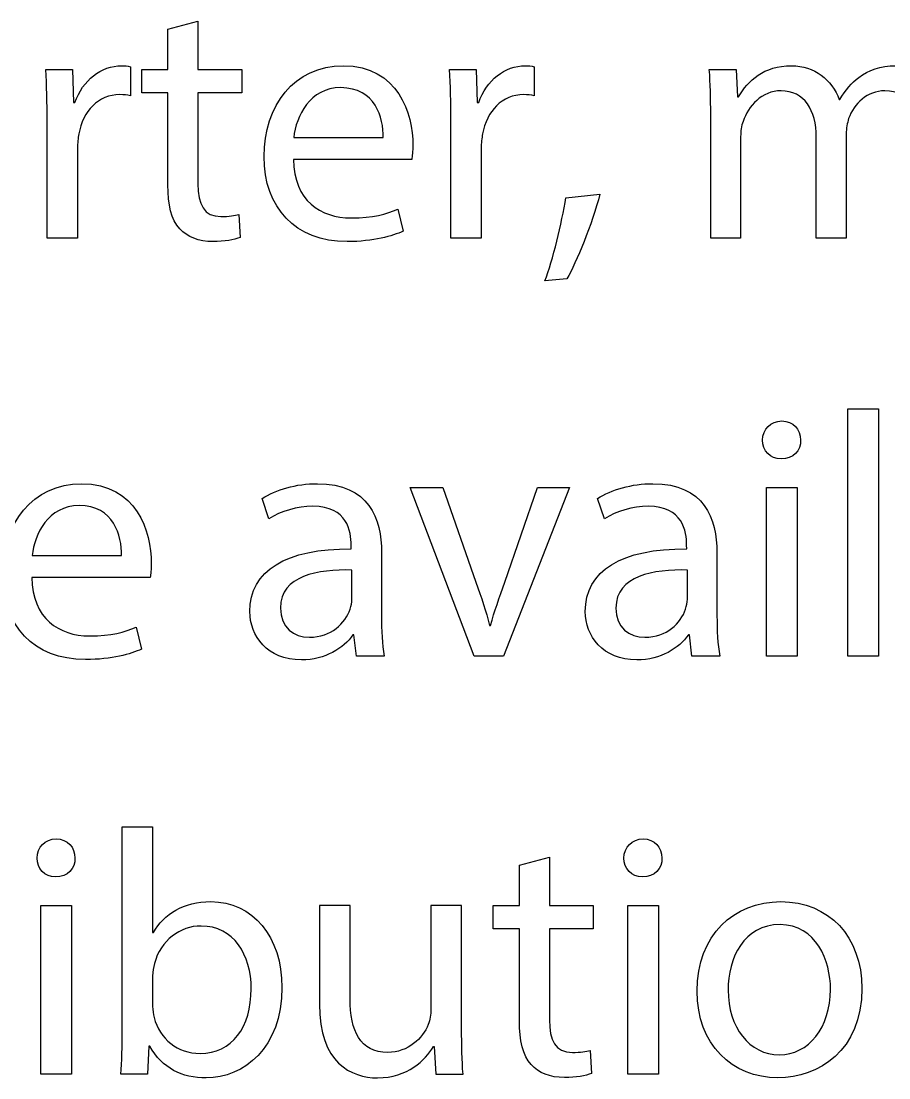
# Model space of a CAD drawing. Header units: millimetres. Extents: x -104 to 108, y -148 to 121.
# Drawn here: x -64.33 to -58.18, y -140.2 to -132.71 of the extents above; entities that cross this region are included whole.
import ezdxf

# ---------------------------------------------------------------- set-up
doc = ezdxf.new("R2010")
doc.units = ezdxf.units.MM
doc.header["$MEASUREMENT"] = 0
doc.layers.add('Capa 1', color=7, linetype='Continuous')

msp = doc.modelspace()

# ---------------------------------------------------------------- linework, layer by layer
at = {"layer": 'Capa 1', "color": 253}
for points, knots in [([(-63.2855, -132.7637), (-63.2855, -132.7637), (-63.2855, -133.0501), (-63.2855, -133.0501), (-63.2855, -133.0501), (-63.2855, -133.0501), (-63.4707, -133.0501), (-63.4707, -133.0501), (-63.4707, -133.0501), (-63.4707, -133.0501), (-63.4707, -133.2156), (-63.4707, -133.2156), (-63.4707, -133.2156), (-63.4707, -133.2156), (-63.2855, -133.2156), (-63.2855, -133.2156), (-63.2855, -133.2156), (-63.2855, -133.2156), (-63.2855, -133.8675), (-63.2855, -133.8675), (-63.2855, -133.8675), (-63.2855, -134.0083), (-63.2633, -134.1145), (-63.2015, -134.1787), (-63.2015, -134.1787), (-63.1497, -134.2379), (-63.0682, -134.27), (-62.9669, -134.27), (-62.9669, -134.27), (-62.883, -134.27), (-62.8163, -134.2577), (-62.7743, -134.2404), (-62.7743, -134.2404), (-62.7743, -134.2404), (-62.7842, -134.0774), (-62.7842, -134.0774), (-62.7842, -134.0774), (-62.8113, -134.0848), (-62.8533, -134.0922), (-62.9101, -134.0922), (-62.9101, -134.0922), (-63.0311, -134.0922), (-63.0731, -134.0083), (-63.0731, -133.8601), (-63.0731, -133.8601), (-63.0731, -133.8601), (-63.0731, -133.2156), (-63.0731, -133.2156), (-63.0731, -133.2156), (-63.0731, -133.2156), (-62.762, -133.2156), (-62.762, -133.2156), (-62.762, -133.2156), (-62.762, -133.2156), (-62.762, -133.0501), (-62.762, -133.0501), (-62.762, -133.0501), (-62.762, -133.0501), (-63.0731, -133.0501), (-63.0731, -133.0501), (-63.0731, -133.0501), (-63.0731, -133.0501), (-63.0731, -132.7069), (-63.0731, -132.7069), (-63.0731, -132.7069), (-63.0731, -132.7069), (-63.2855, -132.7637), (-63.2855, -132.7637)], [0, 0, 0, 0, 0.055556, 0.055556, 0.055556, 0.055556, 0.111111, 0.111111, 0.111111, 0.111111, 0.166667, 0.166667, 0.166667, 0.166667, 0.222222, 0.222222, 0.222222, 0.222222, 0.277778, 0.277778, 0.277778, 0.277778, 0.333333, 0.333333, 0.333333, 0.333333, 0.388889, 0.388889, 0.388889, 0.388889, 0.444444, 0.444444, 0.444444, 0.444444, 0.5, 0.5, 0.5, 0.5, 0.555556, 0.555556, 0.555556, 0.555556, 0.611111, 0.611111, 0.611111, 0.611111, 0.666667, 0.666667, 0.666667, 0.666667, 0.722222, 0.722222, 0.722222, 0.722222, 0.777778, 0.777778, 0.777778, 0.777778, 0.833333, 0.833333, 0.833333, 0.833333, 0.888889, 0.888889, 0.888889, 0.888889, 1, 1, 1, 1]), ([(-64.1422, -134.2454), (-64.1422, -134.2454), (-63.9274, -134.2454), (-63.9274, -134.2454), (-63.9274, -134.2454), (-63.9274, -134.2454), (-63.9274, -133.6082), (-63.9274, -133.6082), (-63.9274, -133.6082), (-63.9274, -133.5712), (-63.9224, -133.5366), (-63.9175, -133.507), (-63.9175, -133.507), (-63.8879, -133.344), (-63.7792, -133.2279), (-63.6261, -133.2279), (-63.6261, -133.2279), (-63.5965, -133.2279), (-63.5743, -133.2304), (-63.552, -133.2354), (-63.552, -133.2354), (-63.552, -133.2354), (-63.552, -133.0304), (-63.552, -133.0304), (-63.552, -133.0304), (-63.5718, -133.0254), (-63.5891, -133.023), (-63.6138, -133.023), (-63.6138, -133.023), (-63.7595, -133.023), (-63.8903, -133.1242), (-63.9447, -133.2847), (-63.9447, -133.2847), (-63.9447, -133.2847), (-63.9545, -133.2847), (-63.9545, -133.2847), (-63.9545, -133.2847), (-63.9545, -133.2847), (-63.9619, -133.0501), (-63.9619, -133.0501), (-63.9619, -133.0501), (-63.9619, -133.0501), (-64.1521, -133.0501), (-64.1521, -133.0501), (-64.1521, -133.0501), (-64.1447, -133.1613), (-64.1422, -133.2823), (-64.1422, -133.423), (-64.1422, -133.423), (-64.1422, -133.423), (-64.1422, -134.2454), (-64.1422, -134.2454)], [0, 0, 0, 0, 0.071429, 0.071429, 0.071429, 0.071429, 0.142857, 0.142857, 0.142857, 0.142857, 0.214286, 0.214286, 0.214286, 0.214286, 0.285714, 0.285714, 0.285714, 0.285714, 0.357143, 0.357143, 0.357143, 0.357143, 0.428571, 0.428571, 0.428571, 0.428571, 0.5, 0.5, 0.5, 0.5, 0.571429, 0.571429, 0.571429, 0.571429, 0.642857, 0.642857, 0.642857, 0.642857, 0.714286, 0.714286, 0.714286, 0.714286, 0.785714, 0.785714, 0.785714, 0.785714, 0.857143, 0.857143, 0.857143, 0.857143, 1, 1, 1, 1]), ([(-61.5567, -133.6872), (-61.5542, -133.665), (-61.5493, -133.6305), (-61.5493, -133.586), (-61.5493, -133.586), (-61.5493, -133.3662), (-61.653, -133.023), (-62.0432, -133.023), (-62.0432, -133.023), (-62.3914, -133.023), (-62.6038, -133.307), (-62.6038, -133.6675), (-62.6038, -133.6675), (-62.6038, -134.028), (-62.384, -134.27), (-62.016, -134.27), (-62.016, -134.27), (-61.8259, -134.27), (-61.695, -134.2305), (-61.6185, -134.196), (-61.6185, -134.196), (-61.6185, -134.196), (-61.6555, -134.0404), (-61.6555, -134.0404), (-61.6555, -134.0404), (-61.737, -134.075), (-61.8308, -134.1021), (-61.9864, -134.1021), (-61.9864, -134.1021), (-62.2037, -134.1021), (-62.3914, -133.9811), (-62.3963, -133.6873), (-62.3963, -133.6873), (-62.3963, -133.6873), (-61.5567, -133.6872), (-61.5567, -133.6872)], [0, 0, 0, 0, 0.1, 0.1, 0.1, 0.1, 0.2, 0.2, 0.2, 0.2, 0.3, 0.3, 0.3, 0.3, 0.4, 0.4, 0.4, 0.4, 0.5, 0.5, 0.5, 0.5, 0.6, 0.6, 0.6, 0.6, 0.7, 0.7, 0.7, 0.7, 0.8, 0.8, 0.8, 0.8, 1, 1, 1, 1]), ([(-61.2802, -134.2454), (-61.2802, -134.2454), (-61.0654, -134.2454), (-61.0654, -134.2454), (-61.0654, -134.2454), (-61.0654, -134.2454), (-61.0654, -133.6082), (-61.0654, -133.6082), (-61.0654, -133.6082), (-61.0654, -133.5712), (-61.0604, -133.5366), (-61.0555, -133.507), (-61.0555, -133.507), (-61.0259, -133.344), (-60.9172, -133.2279), (-60.7641, -133.2279), (-60.7641, -133.2279), (-60.7345, -133.2279), (-60.7122, -133.2304), (-60.69, -133.2354), (-60.69, -133.2354), (-60.69, -133.2354), (-60.69, -133.0304), (-60.69, -133.0304), (-60.69, -133.0304), (-60.7098, -133.0254), (-60.7271, -133.023), (-60.7518, -133.023), (-60.7518, -133.023), (-60.8974, -133.023), (-61.0283, -133.1242), (-61.0827, -133.2847), (-61.0827, -133.2847), (-61.0827, -133.2847), (-61.0925, -133.2847), (-61.0925, -133.2847), (-61.0925, -133.2847), (-61.0925, -133.2847), (-61.0999, -133.0501), (-61.0999, -133.0501), (-61.0999, -133.0501), (-61.0999, -133.0501), (-61.2901, -133.0501), (-61.2901, -133.0501), (-61.2901, -133.0501), (-61.2827, -133.1613), (-61.2802, -133.2823), (-61.2802, -133.423), (-61.2802, -133.423), (-61.2802, -133.423), (-61.2802, -134.2454), (-61.2802, -134.2454)], [0, 0, 0, 0, 0.071429, 0.071429, 0.071429, 0.071429, 0.142857, 0.142857, 0.142857, 0.142857, 0.214286, 0.214286, 0.214286, 0.214286, 0.285714, 0.285714, 0.285714, 0.285714, 0.357143, 0.357143, 0.357143, 0.357143, 0.428571, 0.428571, 0.428571, 0.428571, 0.5, 0.5, 0.5, 0.5, 0.571429, 0.571429, 0.571429, 0.571429, 0.642857, 0.642857, 0.642857, 0.642857, 0.714286, 0.714286, 0.714286, 0.714286, 0.785714, 0.785714, 0.785714, 0.785714, 0.857143, 0.857143, 0.857143, 0.857143, 1, 1, 1, 1]), ([(-59.4381, -134.2454), (-59.4381, -134.2454), (-59.2257, -134.2454), (-59.2257, -134.2454), (-59.2257, -134.2454), (-59.2257, -134.2454), (-59.2257, -133.5243), (-59.2257, -133.5243), (-59.2257, -133.5243), (-59.2257, -133.4872), (-59.2208, -133.4502), (-59.2084, -133.4181), (-59.2084, -133.4181), (-59.1738, -133.3094), (-59.0751, -133.2008), (-58.9392, -133.2008), (-58.9392, -133.2008), (-58.7738, -133.2008), (-58.6898, -133.3391), (-58.6898, -133.5292), (-58.6898, -133.5292), (-58.6898, -133.5292), (-58.6898, -134.2454), (-58.6898, -134.2454), (-58.6898, -134.2454), (-58.6898, -134.2454), (-58.4774, -134.2454), (-58.4774, -134.2454), (-58.4774, -134.2454), (-58.4774, -134.2454), (-58.4774, -133.507), (-58.4774, -133.507), (-58.4774, -133.507), (-58.4774, -133.4675), (-58.47, -133.428), (-58.4602, -133.3983), (-58.4602, -133.3983), (-58.4231, -133.2921), (-58.3268, -133.2008), (-58.2033, -133.2008), (-58.2033, -133.2008), (-58.028, -133.2008), (-57.9441, -133.3391), (-57.9441, -133.5687), (-57.9441, -133.5687), (-57.9441, -133.5687), (-57.944, -134.2454), (-57.944, -134.2454), (-57.944, -134.2454), (-57.944, -134.2454), (-57.7317, -134.2454), (-57.7317, -134.2454), (-57.7317, -134.2454), (-57.7317, -134.2454), (-57.7317, -133.5416), (-57.7317, -133.5416), (-57.7317, -133.5416), (-57.7317, -133.1267), (-57.9663, -133.023), (-58.1243, -133.023), (-58.1243, -133.023), (-58.2379, -133.023), (-58.3169, -133.0526), (-58.3886, -133.1069), (-58.3886, -133.1069), (-58.4379, -133.144), (-58.4849, -133.1958), (-58.5219, -133.2625), (-58.5219, -133.2625), (-58.5219, -133.2625), (-58.5268, -133.2625), (-58.5268, -133.2625), (-58.5268, -133.2625), (-58.5787, -133.1217), (-58.7022, -133.023), (-58.8652, -133.023), (-58.8652, -133.023), (-59.0627, -133.023), (-59.1738, -133.1292), (-59.2405, -133.2428), (-59.2405, -133.2428), (-59.2405, -133.2428), (-59.2479, -133.2427), (-59.2479, -133.2427), (-59.2479, -133.2427), (-59.2479, -133.2427), (-59.2578, -133.0501), (-59.2578, -133.0501), (-59.2578, -133.0501), (-59.2578, -133.0501), (-59.4479, -133.0501), (-59.4479, -133.0501), (-59.4479, -133.0501), (-59.4405, -133.1489), (-59.4381, -133.2502), (-59.4381, -133.3736), (-59.4381, -133.3736), (-59.4381, -133.3736), (-59.4381, -134.2454), (-59.4381, -134.2454)], [0, 0, 0, 0, 0.038462, 0.038462, 0.038462, 0.038462, 0.076923, 0.076923, 0.076923, 0.076923, 0.115385, 0.115385, 0.115385, 0.115385, 0.153846, 0.153846, 0.153846, 0.153846, 0.192308, 0.192308, 0.192308, 0.192308, 0.230769, 0.230769, 0.230769, 0.230769, 0.269231, 0.269231, 0.269231, 0.269231, 0.307692, 0.307692, 0.307692, 0.307692, 0.346154, 0.346154, 0.346154, 0.346154, 0.384615, 0.384615, 0.384615, 0.384615, 0.423077, 0.423077, 0.423077, 0.423077, 0.461538, 0.461538, 0.461538, 0.461538, 0.5, 0.5, 0.5, 0.5, 0.538462, 0.538462, 0.538462, 0.538462, 0.576923, 0.576923, 0.576923, 0.576923, 0.615385, 0.615385, 0.615385, 0.615385, 0.653846, 0.653846, 0.653846, 0.653846, 0.692308, 0.692308, 0.692308, 0.692308, 0.730769, 0.730769, 0.730769, 0.730769, 0.769231, 0.769231, 0.769231, 0.769231, 0.807692, 0.807692, 0.807692, 0.807692, 0.846154, 0.846154, 0.846154, 0.846154, 0.884615, 0.884615, 0.884615, 0.884615, 0.923077, 0.923077, 0.923077, 0.923077, 1, 1, 1, 1]), ([(-62.3939, -133.5317), (-62.3766, -133.381), (-62.2803, -133.1786), (-62.0605, -133.1786), (-62.0605, -133.1786), (-61.816, -133.1786), (-61.7568, -133.3934), (-61.7592, -133.5317), (-61.7592, -133.5317), (-61.7592, -133.5317), (-62.3939, -133.5317), (-62.3939, -133.5317)], [0, 0, 0, 0, 0.25, 0.25, 0.25, 0.25, 0.5, 0.5, 0.5, 0.5, 1, 1, 1, 1]), ([(-60.4579, -134.5343), (-60.3887, -134.4182), (-60.2801, -134.1441), (-60.2233, -133.9342), (-60.2233, -133.9342), (-60.2233, -133.9342), (-60.4652, -133.9589), (-60.4652, -133.9589), (-60.4652, -133.9589), (-60.4924, -134.1392), (-60.5591, -134.4034), (-60.6134, -134.5491), (-60.6134, -134.5491), (-60.6134, -134.5491), (-60.4579, -134.5343), (-60.4579, -134.5343)], [0, 0, 0, 0, 0.2, 0.2, 0.2, 0.2, 0.4, 0.4, 0.4, 0.4, 0.6, 0.6, 0.6, 0.6, 1, 1, 1, 1]), ([(-58.4652, -137.2087), (-58.4652, -137.2087), (-58.2479, -137.2087), (-58.2479, -137.2087), (-58.2479, -137.2087), (-58.2479, -137.2087), (-58.2479, -135.4554), (-58.2479, -135.4554), (-58.2479, -135.4554), (-58.2479, -135.4554), (-58.4652, -135.4554), (-58.4652, -135.4554), (-58.4652, -135.4554), (-58.4652, -135.4554), (-58.4652, -137.2087), (-58.4652, -137.2087)], [0, 0, 0, 0, 0.2, 0.2, 0.2, 0.2, 0.4, 0.4, 0.4, 0.4, 0.6, 0.6, 0.6, 0.6, 1, 1, 1, 1]), ([(-58.9343, -135.5418), (-59.0133, -135.5418), (-59.0701, -135.6011), (-59.0701, -135.6776), (-59.0701, -135.6776), (-59.0701, -135.7517), (-59.0158, -135.811), (-58.9392, -135.811), (-58.9392, -135.811), (-58.8528, -135.811), (-58.7985, -135.7517), (-58.8009, -135.6776), (-58.8009, -135.6776), (-58.8009, -135.6011), (-58.8528, -135.5418), (-58.9343, -135.5418)], [0, 0, 0, 0, 0.2, 0.2, 0.2, 0.2, 0.4, 0.4, 0.4, 0.4, 0.6, 0.6, 0.6, 0.6, 1, 1, 1, 1]), ([(-63.4114, -136.6506), (-63.4089, -136.6284), (-63.404, -136.5938), (-63.404, -136.5493), (-63.404, -136.5493), (-63.404, -136.3296), (-63.5077, -135.9863), (-63.8979, -135.9863), (-63.8979, -135.9863), (-64.2461, -135.9863), (-64.4585, -136.2703), (-64.4585, -136.6308), (-64.4585, -136.6308), (-64.4585, -136.9914), (-64.2387, -137.2334), (-63.8707, -137.2334), (-63.8707, -137.2334), (-63.6806, -137.2334), (-63.5497, -137.1939), (-63.4732, -137.1593), (-63.4732, -137.1593), (-63.4732, -137.1593), (-63.5102, -137.0037), (-63.5102, -137.0037), (-63.5102, -137.0037), (-63.5917, -137.0383), (-63.6855, -137.0655), (-63.8411, -137.0655), (-63.8411, -137.0655), (-64.0584, -137.0655), (-64.2461, -136.9445), (-64.251, -136.6506), (-64.251, -136.6506), (-64.251, -136.6506), (-63.4114, -136.6506), (-63.4114, -136.6506)], [0, 0, 0, 0, 0.1, 0.1, 0.1, 0.1, 0.2, 0.2, 0.2, 0.2, 0.3, 0.3, 0.3, 0.3, 0.4, 0.4, 0.4, 0.4, 0.5, 0.5, 0.5, 0.5, 0.6, 0.6, 0.6, 0.6, 0.7, 0.7, 0.7, 0.7, 0.8, 0.8, 0.8, 0.8, 1, 1, 1, 1]), ([(-61.7519, -137.2087), (-61.7667, -137.1272), (-61.7716, -137.026), (-61.7716, -136.9222), (-61.7716, -136.9222), (-61.7716, -136.9222), (-61.7716, -136.4753), (-61.7716, -136.4753), (-61.7716, -136.4753), (-61.7716, -136.2357), (-61.8605, -135.9863), (-62.226, -135.9863), (-62.226, -135.9863), (-62.3766, -135.9863), (-62.5199, -136.0283), (-62.6186, -136.0925), (-62.6186, -136.0925), (-62.6186, -136.0925), (-62.5693, -136.2357), (-62.5693, -136.2357), (-62.5693, -136.2357), (-62.4853, -136.1814), (-62.3692, -136.1468), (-62.2581, -136.1468), (-62.2581, -136.1468), (-62.0136, -136.1468), (-61.9865, -136.3246), (-61.9865, -136.4234), (-61.9865, -136.4234), (-61.9865, -136.4234), (-61.9864, -136.4481), (-61.9864, -136.4481), (-61.9864, -136.4481), (-62.4482, -136.4456), (-62.7051, -136.6037), (-62.7051, -136.8926), (-62.7051, -136.8926), (-62.7051, -137.0655), (-62.5816, -137.2359), (-62.3396, -137.2359), (-62.3396, -137.2359), (-62.1692, -137.2359), (-62.0408, -137.1519), (-61.9741, -137.0581), (-61.9741, -137.0581), (-61.9741, -137.0581), (-61.9667, -137.0581), (-61.9667, -137.0581), (-61.9667, -137.0581), (-61.9667, -137.0581), (-61.9494, -137.2087), (-61.9494, -137.2087), (-61.9494, -137.2087), (-61.9494, -137.2087), (-61.7519, -137.2087), (-61.7519, -137.2087)], [0, 0, 0, 0, 0.066667, 0.066667, 0.066667, 0.066667, 0.133333, 0.133333, 0.133333, 0.133333, 0.2, 0.2, 0.2, 0.2, 0.266667, 0.266667, 0.266667, 0.266667, 0.333333, 0.333333, 0.333333, 0.333333, 0.4, 0.4, 0.4, 0.4, 0.466667, 0.466667, 0.466667, 0.466667, 0.533333, 0.533333, 0.533333, 0.533333, 0.6, 0.6, 0.6, 0.6, 0.666667, 0.666667, 0.666667, 0.666667, 0.733333, 0.733333, 0.733333, 0.733333, 0.8, 0.8, 0.8, 0.8, 0.866667, 0.866667, 0.866667, 0.866667, 1, 1, 1, 1]), ([(-61.5693, -136.0135), (-61.5693, -136.0135), (-61.1149, -137.2087), (-61.1149, -137.2087), (-61.1149, -137.2087), (-61.1149, -137.2087), (-60.9074, -137.2087), (-60.9074, -137.2087), (-60.9074, -137.2087), (-60.9074, -137.2087), (-60.4383, -136.0135), (-60.4383, -136.0135), (-60.4383, -136.0135), (-60.4383, -136.0135), (-60.6654, -136.0135), (-60.6654, -136.0135), (-60.6654, -136.0135), (-60.6654, -136.0135), (-60.8976, -136.6852), (-60.8976, -136.6852), (-60.8976, -136.6852), (-60.9371, -136.7938), (-60.9717, -136.8926), (-60.9988, -136.9914), (-60.9988, -136.9914), (-60.9988, -136.9914), (-61.0062, -136.9914), (-61.0062, -136.9914), (-61.0062, -136.9914), (-61.0309, -136.8926), (-61.063, -136.7938), (-61.1025, -136.6852), (-61.1025, -136.6852), (-61.1025, -136.6852), (-61.3371, -136.0135), (-61.3371, -136.0135), (-61.3371, -136.0135), (-61.3371, -136.0135), (-61.5693, -136.0135), (-61.5693, -136.0135)], [0, 0, 0, 0, 0.090909, 0.090909, 0.090909, 0.090909, 0.181818, 0.181818, 0.181818, 0.181818, 0.272727, 0.272727, 0.272727, 0.272727, 0.363636, 0.363636, 0.363636, 0.363636, 0.454545, 0.454545, 0.454545, 0.454545, 0.545455, 0.545455, 0.545455, 0.545455, 0.636364, 0.636364, 0.636364, 0.636364, 0.727273, 0.727273, 0.727273, 0.727273, 0.818182, 0.818182, 0.818182, 0.818182, 1, 1, 1, 1]), ([(-59.3739, -137.2087), (-59.3887, -137.1272), (-59.3936, -137.026), (-59.3936, -136.9222), (-59.3936, -136.9222), (-59.3936, -136.9222), (-59.3936, -136.4753), (-59.3936, -136.4753), (-59.3936, -136.4753), (-59.3936, -136.2357), (-59.4825, -135.9863), (-59.848, -135.9863), (-59.848, -135.9863), (-59.9986, -135.9863), (-60.1419, -136.0283), (-60.2406, -136.0925), (-60.2406, -136.0925), (-60.2406, -136.0925), (-60.1913, -136.2357), (-60.1913, -136.2357), (-60.1913, -136.2357), (-60.1073, -136.1814), (-59.9912, -136.1468), (-59.8801, -136.1468), (-59.8801, -136.1468), (-59.6356, -136.1468), (-59.6085, -136.3246), (-59.6085, -136.4234), (-59.6085, -136.4234), (-59.6085, -136.4234), (-59.6084, -136.4481), (-59.6084, -136.4481), (-59.6084, -136.4481), (-60.0702, -136.4456), (-60.3271, -136.6037), (-60.3271, -136.8926), (-60.3271, -136.8926), (-60.3271, -137.0655), (-60.2036, -137.2359), (-59.9616, -137.2359), (-59.9616, -137.2359), (-59.7912, -137.2359), (-59.6628, -137.1519), (-59.5961, -137.0581), (-59.5961, -137.0581), (-59.5961, -137.0581), (-59.5887, -137.0581), (-59.5887, -137.0581), (-59.5887, -137.0581), (-59.5887, -137.0581), (-59.5714, -137.2087), (-59.5714, -137.2087), (-59.5714, -137.2087), (-59.5714, -137.2087), (-59.3739, -137.2087), (-59.3739, -137.2087)], [0, 0, 0, 0, 0.066667, 0.066667, 0.066667, 0.066667, 0.133333, 0.133333, 0.133333, 0.133333, 0.2, 0.2, 0.2, 0.2, 0.266667, 0.266667, 0.266667, 0.266667, 0.333333, 0.333333, 0.333333, 0.333333, 0.4, 0.4, 0.4, 0.4, 0.466667, 0.466667, 0.466667, 0.466667, 0.533333, 0.533333, 0.533333, 0.533333, 0.6, 0.6, 0.6, 0.6, 0.666667, 0.666667, 0.666667, 0.666667, 0.733333, 0.733333, 0.733333, 0.733333, 0.8, 0.8, 0.8, 0.8, 0.866667, 0.866667, 0.866667, 0.866667, 1, 1, 1, 1]), ([(-58.8256, -137.2087), (-58.8256, -137.2087), (-58.8256, -136.0135), (-58.8256, -136.0135), (-58.8256, -136.0135), (-58.8256, -136.0135), (-59.0429, -136.0135), (-59.0429, -136.0135), (-59.0429, -136.0135), (-59.0429, -136.0135), (-59.0429, -137.2087), (-59.0429, -137.2087), (-59.0429, -137.2087), (-59.0429, -137.2087), (-58.8256, -137.2087), (-58.8256, -137.2087)], [0, 0, 0, 0, 0.2, 0.2, 0.2, 0.2, 0.4, 0.4, 0.4, 0.4, 0.6, 0.6, 0.6, 0.6, 1, 1, 1, 1]), ([(-64.2486, -136.495), (-64.2313, -136.3444), (-64.135, -136.1419), (-63.9152, -136.1419), (-63.9152, -136.1419), (-63.6707, -136.1419), (-63.6115, -136.3567), (-63.6139, -136.495), (-63.6139, -136.495), (-63.6139, -136.495), (-64.2486, -136.495), (-64.2486, -136.495)], [0, 0, 0, 0, 0.25, 0.25, 0.25, 0.25, 0.5, 0.5, 0.5, 0.5, 1, 1, 1, 1]), ([(-61.9815, -136.8062), (-61.9815, -136.8284), (-61.9865, -136.8531), (-61.9939, -136.8753), (-61.9939, -136.8753), (-62.0284, -136.9766), (-62.1272, -137.0753), (-62.2828, -137.0753), (-62.2828, -137.0753), (-62.3939, -137.0753), (-62.4878, -137.0087), (-62.4878, -136.8679), (-62.4878, -136.8679), (-62.4877, -136.6358), (-62.2186, -136.5938), (-61.9815, -136.5987), (-61.9815, -136.5987), (-61.9815, -136.5987), (-61.9815, -136.8062), (-61.9815, -136.8062)], [0, 0, 0, 0, 0.166667, 0.166667, 0.166667, 0.166667, 0.333333, 0.333333, 0.333333, 0.333333, 0.5, 0.5, 0.5, 0.5, 0.666667, 0.666667, 0.666667, 0.666667, 1, 1, 1, 1]), ([(-59.6035, -136.8062), (-59.6035, -136.8284), (-59.6085, -136.8531), (-59.6159, -136.8753), (-59.6159, -136.8753), (-59.6504, -136.9766), (-59.7492, -137.0753), (-59.9048, -137.0753), (-59.9048, -137.0753), (-60.0159, -137.0753), (-60.1098, -137.0087), (-60.1098, -136.8679), (-60.1098, -136.8679), (-60.1097, -136.6358), (-59.8406, -136.5938), (-59.6035, -136.5987), (-59.6035, -136.5987), (-59.6035, -136.5987), (-59.6035, -136.8062), (-59.6035, -136.8062)], [0, 0, 0, 0, 0.166667, 0.166667, 0.166667, 0.166667, 0.333333, 0.333333, 0.333333, 0.333333, 0.5, 0.5, 0.5, 0.5, 0.666667, 0.666667, 0.666667, 0.666667, 1, 1, 1, 1]), ([(-63.4312, -140.172), (-63.4312, -140.172), (-63.4213, -139.9745), (-63.4213, -139.9745), (-63.4213, -139.9745), (-63.4213, -139.9745), (-63.4139, -139.9745), (-63.4139, -139.9745), (-63.4139, -139.9745), (-63.325, -140.1325), (-63.1868, -140.1992), (-63.0139, -140.1992), (-63.0139, -140.1992), (-62.7472, -140.1992), (-62.478, -139.9868), (-62.478, -139.5596), (-62.478, -139.5596), (-62.4755, -139.1966), (-62.6855, -138.9496), (-62.9818, -138.9496), (-62.9818, -138.9496), (-63.1744, -138.9496), (-63.3127, -139.0361), (-63.3892, -139.1694), (-63.3892, -139.1694), (-63.3892, -139.1694), (-63.3942, -139.1694), (-63.3942, -139.1694), (-63.3942, -139.1694), (-63.3942, -139.1694), (-63.3942, -138.4187), (-63.3942, -138.4187), (-63.3942, -138.4187), (-63.3942, -138.4187), (-63.609, -138.4187), (-63.609, -138.4187), (-63.609, -138.4187), (-63.609, -138.4187), (-63.609, -139.8633), (-63.609, -139.8633), (-63.609, -139.8633), (-63.609, -139.9695), (-63.614, -140.0905), (-63.6189, -140.172), (-63.6189, -140.172), (-63.6189, -140.172), (-63.4312, -140.172), (-63.4312, -140.172)], [0, 0, 0, 0, 0.076923, 0.076923, 0.076923, 0.076923, 0.153846, 0.153846, 0.153846, 0.153846, 0.230769, 0.230769, 0.230769, 0.230769, 0.307692, 0.307692, 0.307692, 0.307692, 0.384615, 0.384615, 0.384615, 0.384615, 0.461538, 0.461538, 0.461538, 0.461538, 0.538462, 0.538462, 0.538462, 0.538462, 0.615385, 0.615385, 0.615385, 0.615385, 0.692308, 0.692308, 0.692308, 0.692308, 0.769231, 0.769231, 0.769231, 0.769231, 0.846154, 0.846154, 0.846154, 0.846154, 1, 1, 1, 1]), ([(-64.0781, -138.5051), (-64.1571, -138.5051), (-64.2139, -138.5644), (-64.2139, -138.641), (-64.2139, -138.641), (-64.2139, -138.715), (-64.1596, -138.7743), (-64.0831, -138.7743), (-64.0831, -138.7743), (-63.9966, -138.7743), (-63.9423, -138.715), (-63.9448, -138.641), (-63.9448, -138.641), (-63.9448, -138.5644), (-63.9966, -138.5051), (-64.0781, -138.5051)], [0, 0, 0, 0, 0.2, 0.2, 0.2, 0.2, 0.4, 0.4, 0.4, 0.4, 0.6, 0.6, 0.6, 0.6, 1, 1, 1, 1]), ([(-59.9173, -138.5051), (-59.9963, -138.5051), (-60.0531, -138.5644), (-60.0531, -138.641), (-60.0531, -138.641), (-60.0531, -138.715), (-59.9988, -138.7743), (-59.9222, -138.7743), (-59.9222, -138.7743), (-59.8358, -138.7743), (-59.7814, -138.715), (-59.7839, -138.641), (-59.7839, -138.641), (-59.7839, -138.5644), (-59.8358, -138.5051), (-59.9173, -138.5051)], [0, 0, 0, 0, 0.2, 0.2, 0.2, 0.2, 0.4, 0.4, 0.4, 0.4, 0.6, 0.6, 0.6, 0.6, 1, 1, 1, 1]), ([(-60.7939, -138.6903), (-60.7939, -138.6903), (-60.7939, -138.9768), (-60.7939, -138.9768), (-60.7939, -138.9768), (-60.7939, -138.9768), (-60.9791, -138.9768), (-60.9791, -138.9768), (-60.9791, -138.9768), (-60.9791, -138.9768), (-60.9791, -139.1422), (-60.9791, -139.1422), (-60.9791, -139.1422), (-60.9791, -139.1422), (-60.7939, -139.1422), (-60.7939, -139.1422), (-60.7939, -139.1422), (-60.7939, -139.1422), (-60.7939, -139.7942), (-60.7939, -139.7942), (-60.7939, -139.7942), (-60.7939, -139.9349), (-60.7717, -140.0411), (-60.7099, -140.1053), (-60.7099, -140.1053), (-60.6581, -140.1646), (-60.5766, -140.1967), (-60.4753, -140.1967), (-60.4753, -140.1967), (-60.3914, -140.1967), (-60.3247, -140.1844), (-60.2827, -140.1671), (-60.2827, -140.1671), (-60.2827, -140.1671), (-60.2926, -140.0041), (-60.2926, -140.0041), (-60.2926, -140.0041), (-60.3197, -140.0115), (-60.3617, -140.0189), (-60.4185, -140.0189), (-60.4185, -140.0189), (-60.5395, -140.0189), (-60.5815, -139.9349), (-60.5815, -139.7868), (-60.5815, -139.7868), (-60.5815, -139.7868), (-60.5815, -139.1422), (-60.5815, -139.1422), (-60.5815, -139.1422), (-60.5815, -139.1422), (-60.2704, -139.1422), (-60.2704, -139.1422), (-60.2704, -139.1422), (-60.2704, -139.1422), (-60.2704, -138.9768), (-60.2704, -138.9768), (-60.2704, -138.9768), (-60.2704, -138.9768), (-60.5815, -138.9768), (-60.5815, -138.9768), (-60.5815, -138.9768), (-60.5815, -138.9768), (-60.5815, -138.6335), (-60.5815, -138.6335), (-60.5815, -138.6335), (-60.5815, -138.6335), (-60.7939, -138.6903), (-60.7939, -138.6903)], [0, 0, 0, 0, 0.055556, 0.055556, 0.055556, 0.055556, 0.111111, 0.111111, 0.111111, 0.111111, 0.166667, 0.166667, 0.166667, 0.166667, 0.222222, 0.222222, 0.222222, 0.222222, 0.277778, 0.277778, 0.277778, 0.277778, 0.333333, 0.333333, 0.333333, 0.333333, 0.388889, 0.388889, 0.388889, 0.388889, 0.444444, 0.444444, 0.444444, 0.444444, 0.5, 0.5, 0.5, 0.5, 0.555556, 0.555556, 0.555556, 0.555556, 0.611111, 0.611111, 0.611111, 0.611111, 0.666667, 0.666667, 0.666667, 0.666667, 0.722222, 0.722222, 0.722222, 0.722222, 0.777778, 0.777778, 0.777778, 0.777778, 0.833333, 0.833333, 0.833333, 0.833333, 0.888889, 0.888889, 0.888889, 0.888889, 1, 1, 1, 1]), ([(-63.9695, -140.172), (-63.9695, -140.172), (-63.9695, -138.9768), (-63.9695, -138.9768), (-63.9695, -138.9768), (-63.9695, -138.9768), (-64.1868, -138.9768), (-64.1868, -138.9768), (-64.1868, -138.9768), (-64.1868, -138.9768), (-64.1868, -140.172), (-64.1868, -140.172), (-64.1868, -140.172), (-64.1868, -140.172), (-63.9695, -140.172), (-63.9695, -140.172)], [0, 0, 0, 0, 0.2, 0.2, 0.2, 0.2, 0.4, 0.4, 0.4, 0.4, 0.6, 0.6, 0.6, 0.6, 1, 1, 1, 1]), ([(-61.2038, -138.9768), (-61.2038, -138.9768), (-61.2038, -139.846), (-61.2038, -139.846), (-61.2038, -139.846), (-61.2038, -139.9695), (-61.2013, -140.0782), (-61.1939, -140.172), (-61.1939, -140.172), (-61.1939, -140.172), (-61.3865, -140.172), (-61.3865, -140.172), (-61.3865, -140.172), (-61.3865, -140.172), (-61.3989, -139.9769), (-61.3989, -139.9769), (-61.3989, -139.9769), (-61.3989, -139.9769), (-61.4038, -139.9769), (-61.4038, -139.9769), (-61.4038, -139.9769), (-61.4606, -140.0732), (-61.5866, -140.1992), (-61.799, -140.1992), (-61.799, -140.1992), (-61.9866, -140.1992), (-62.2113, -140.0955), (-62.2113, -139.6756), (-62.2113, -139.6756), (-62.2113, -139.6756), (-62.2113, -138.9768), (-62.2113, -138.9768), (-62.2113, -138.9768), (-62.2113, -138.9768), (-61.994, -138.9768), (-61.994, -138.9768), (-61.994, -138.9768), (-61.994, -138.9768), (-61.994, -139.6386), (-61.994, -139.6386), (-61.994, -139.6386), (-61.994, -139.8658), (-61.9249, -140.0189), (-61.7273, -140.0189), (-61.7273, -140.0189), (-61.5816, -140.0189), (-61.4804, -139.9177), (-61.4409, -139.8213), (-61.4409, -139.8213), (-61.4285, -139.7892), (-61.4211, -139.7497), (-61.4211, -139.7102), (-61.4211, -139.7102), (-61.4211, -139.7102), (-61.4211, -138.9768), (-61.4211, -138.9768), (-61.4211, -138.9768), (-61.4211, -138.9768), (-61.2038, -138.9768), (-61.2038, -138.9768)], [0, 0, 0, 0, 0.125, 0.125, 0.125, 0.125, 0.1875, 0.1875, 0.1875, 0.1875, 0.25, 0.25, 0.25, 0.25, 0.3125, 0.3125, 0.3125, 0.3125, 0.375, 0.375, 0.375, 0.375, 0.4375, 0.4375, 0.4375, 0.4375, 0.5, 0.5, 0.5, 0.5, 0.5625, 0.5625, 0.5625, 0.5625, 0.625, 0.625, 0.625, 0.625, 0.6875, 0.6875, 0.6875, 0.6875, 0.75, 0.75, 0.75, 0.75, 0.8125, 0.8125, 0.8125, 0.8125, 0.875, 0.875, 0.875, 0.875, 0.9375, 0.9375, 0.9375, 0.9375, 1, 1, 1, 1]), ([(-59.8086, -140.172), (-59.8086, -140.172), (-59.8086, -138.9768), (-59.8086, -138.9768), (-59.8086, -138.9768), (-59.8086, -138.9768), (-60.0259, -138.9768), (-60.0259, -138.9768), (-60.0259, -138.9768), (-60.0259, -138.9768), (-60.0259, -140.172), (-60.0259, -140.172), (-60.0259, -140.172), (-60.0259, -140.172), (-59.8086, -140.172), (-59.8086, -140.172)], [0, 0, 0, 0, 0.2, 0.2, 0.2, 0.2, 0.4, 0.4, 0.4, 0.4, 0.6, 0.6, 0.6, 0.6, 1, 1, 1, 1]), ([(-58.9417, -138.9496), (-59.2727, -138.9496), (-59.5344, -139.1842), (-59.5344, -139.5843), (-59.5344, -139.5843), (-59.5344, -139.9621), (-59.285, -140.1992), (-58.9615, -140.1992), (-58.9615, -140.1992), (-58.6726, -140.1992), (-58.3664, -140.0066), (-58.3664, -139.5645), (-58.3664, -139.5645), (-58.3664, -139.199), (-58.5985, -138.9496), (-58.9418, -138.9496), (-58.9418, -138.9496), (-58.9418, -138.9496), (-58.9417, -138.9496), (-58.9417, -138.9496)], [0, 0, 0, 0, 0.166667, 0.166667, 0.166667, 0.166667, 0.333333, 0.333333, 0.333333, 0.333333, 0.5, 0.5, 0.5, 0.5, 0.666667, 0.666667, 0.666667, 0.666667, 1, 1, 1, 1]), ([(-63.3942, -139.4781), (-63.3942, -139.4435), (-63.3868, -139.4139), (-63.3818, -139.3892), (-63.3818, -139.3892), (-63.3374, -139.2237), (-63.1991, -139.1225), (-63.0509, -139.1225), (-63.0509, -139.1225), (-62.8188, -139.1225), (-62.6953, -139.3275), (-62.6953, -139.567), (-62.6953, -139.567), (-62.6953, -139.8411), (-62.8312, -140.0263), (-63.0583, -140.0263), (-63.0583, -140.0263), (-63.2164, -140.0263), (-63.3423, -139.9226), (-63.3843, -139.772), (-63.3843, -139.772), (-63.3892, -139.7473), (-63.3942, -139.7201), (-63.3942, -139.6929), (-63.3942, -139.6929), (-63.3942, -139.6929), (-63.3942, -139.4781), (-63.3942, -139.4781)], [0, 0, 0, 0, 0.125, 0.125, 0.125, 0.125, 0.25, 0.25, 0.25, 0.25, 0.375, 0.375, 0.375, 0.375, 0.5, 0.5, 0.5, 0.5, 0.625, 0.625, 0.625, 0.625, 0.75, 0.75, 0.75, 0.75, 1, 1, 1, 1]), ([(-58.9467, -139.1126), (-58.6899, -139.1126), (-58.5886, -139.3694), (-58.5886, -139.5719), (-58.5886, -139.5719), (-58.5886, -139.8411), (-58.7442, -140.0362), (-58.9516, -140.0362), (-58.9516, -140.0362), (-59.164, -140.0362), (-59.3146, -139.8386), (-59.3146, -139.5769), (-59.3146, -139.5769), (-59.3146, -139.3497), (-59.2035, -139.1126), (-58.9467, -139.1126), (-58.9467, -139.1126), (-58.9467, -139.1126), (-58.9467, -139.1126), (-58.9467, -139.1126)], [0, 0, 0, 0, 0.166667, 0.166667, 0.166667, 0.166667, 0.333333, 0.333333, 0.333333, 0.333333, 0.5, 0.5, 0.5, 0.5, 0.666667, 0.666667, 0.666667, 0.666667, 1, 1, 1, 1])]:
    msp.add_open_spline(points, degree=3, knots=knots, dxfattribs=at)

doc.saveas('drawing.dxf')
